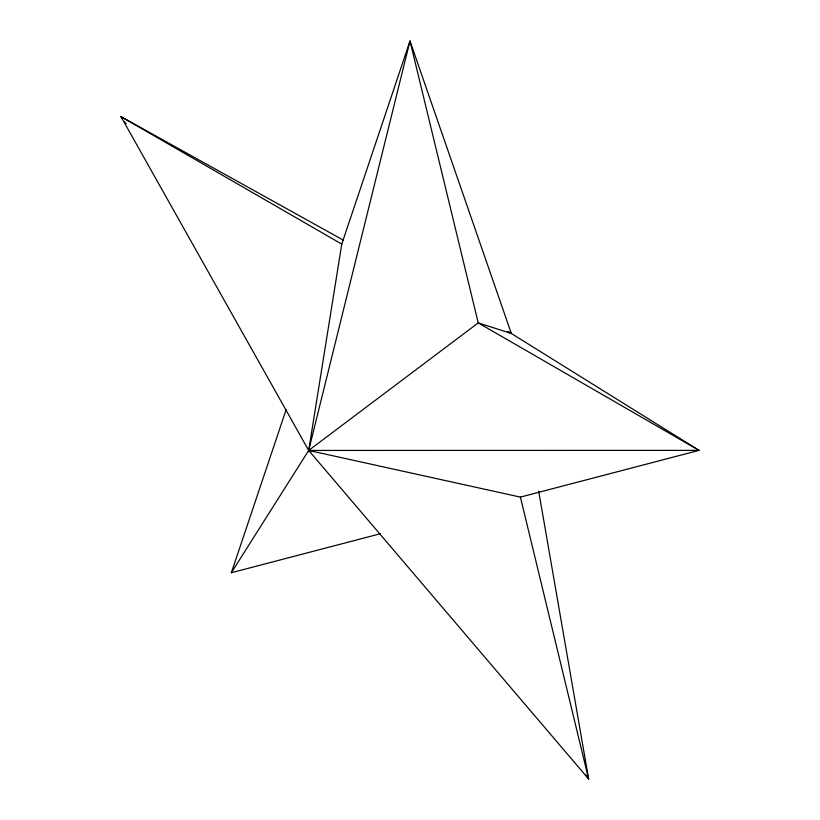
<?xml version="1.0" encoding="UTF-8"?>
<svg xmlns="http://www.w3.org/2000/svg" width="820" height="820" viewBox="0 0 820 820"><rect width="100%" height="100%" fill="white"/><g stroke="black" fill="none" stroke-linecap="round" stroke-linejoin="round"><path stroke-width="1.23" d="M380.429 533.728L231.363 572.719L308.689 450.436L341.766 244.104L410 41L511.311 333.453L699.05 450.375L520.403 497.104L308.689 450.436L120.95 116.614L343.529 240.26M310.739 451.963L308.689 450.436L410 41L478.234 322.895L699.05 450.375L308.689 450.436L588.637 779L538.689 491.221M231.363 572.719L286.19 409.518M308.689 450.436L478.234 322.895L511.311 333.453L507.949 331.587M507.918 331.669L511.311 333.453M341.766 244.104L120.95 116.614L122.426 118.705M124.64 121.842L126.116 123.933M585.685 774.818L588.637 779L520.403 497.104"/></g></svg>
